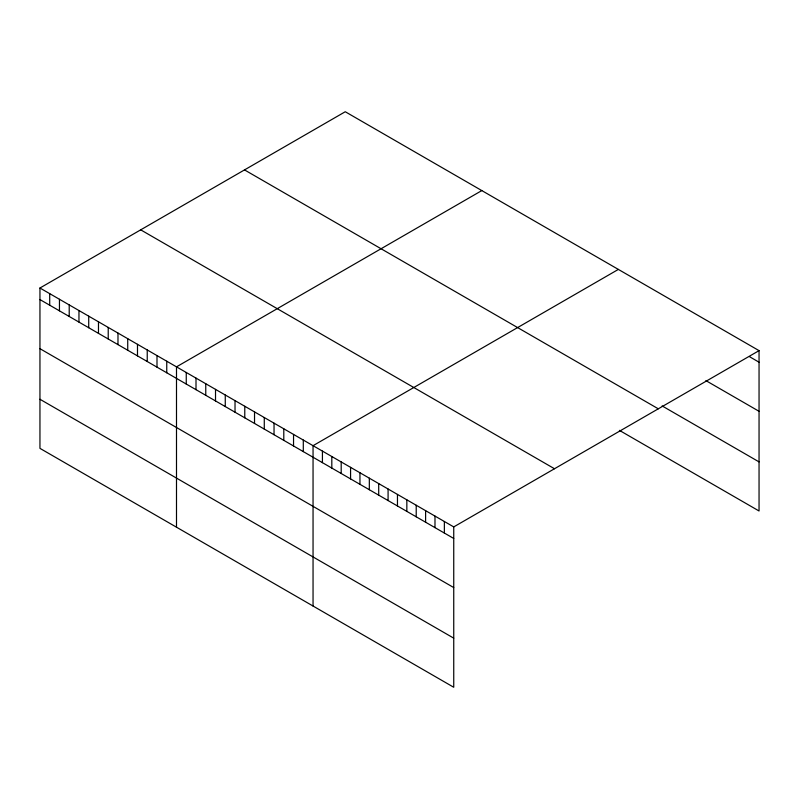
<?xml version="1.0" encoding="UTF-8"?>
<svg xmlns="http://www.w3.org/2000/svg" width="799" height="799" viewBox="0 0 799 799"><rect width="100%" height="100%" fill="white"/><g stroke="black" fill="none" stroke-linecap="round" stroke-linejoin="round"><path stroke-width="1.2" d="M39.95 288.01L453.742 526.911L453.742 687.26L39.95 448.359L39.95 288.01L345.258 111.74L759.05 350.641L759.05 510.99L619.405 430.361M481.807 190.581L176.499 366.851L176.499 527.2M618.356 269.413L313.048 445.682L313.048 606.032M453.742 526.911L759.05 350.641M749.672 356.783L759.05 362.207M705.897 380.614L759.05 411.305M662.131 405.932L759.05 461.892M244.504 169.907L658.296 408.808M140.704 229.842L554.496 468.743M39.95 299.575L453.742 538.466M39.95 348.674L453.742 587.575M39.95 399.26L453.742 638.161M444.364 521.497L444.364 533.053M434.986 516.084L434.986 527.64M425.607 510.661L425.607 522.226M416.219 505.248L416.219 516.813M406.841 499.834L406.841 511.39M397.463 494.421L397.463 505.977M388.084 489.008L388.084 500.564M378.706 483.585L378.706 495.15M369.328 478.172L369.328 489.737M359.95 472.758L359.95 484.324M350.571 467.345L350.571 478.901M341.193 461.932L341.193 473.487M331.815 456.519L331.815 468.074M322.426 451.095L322.426 462.661M303.3 440.049L303.3 451.615M293.543 434.426L293.543 445.982M283.795 428.793L283.795 440.349M274.037 423.16L274.037 434.716M264.279 417.527L264.279 429.093M254.531 411.894L254.531 423.46M244.774 406.262L244.774 417.827M235.026 400.639L235.026 412.194M225.268 395.006L225.268 406.561M215.52 389.373L215.52 400.928M205.762 383.74L205.762 395.305M196.005 378.107L196.005 389.672M186.257 372.474L186.257 384.039M166.751 361.218L166.751 372.773M156.994 355.585L156.994 367.141M147.236 349.952L147.236 361.518M137.488 344.319L137.488 355.885M127.73 338.686L127.73 350.252M117.982 333.063L117.982 344.619M108.225 327.43L108.225 338.986M98.477 321.797L98.477 333.353M88.719 316.164L88.719 327.73M78.961 310.531L78.961 322.097M69.213 304.898L69.213 316.464M59.456 299.275L59.456 310.831M49.708 293.642L49.708 305.198"/></g></svg>
